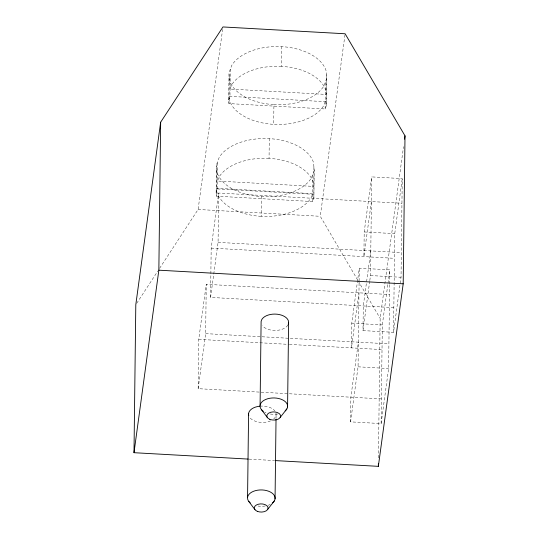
<?xml version="1.0" encoding="UTF-8"?>
<svg xmlns="http://www.w3.org/2000/svg" width="539" height="539" viewBox="0 0 539 539"><rect width="100%" height="100%" fill="white"/><g stroke="black" fill="none" stroke-linecap="round" stroke-linejoin="round"><path stroke-width="0.4" stroke-dasharray="2.69 2.02" d="M381.41 398.907L198.15 388.68L198.75 339.348L206.248 284.302L389.508 294.53M198.15 388.68L205.649 333.628L206.248 284.302M393.841 307.648L210.574 297.413L211.18 248.088L218.672 193.043L401.939 203.27M216.139 192.511L216.476 164.887L219.164 157.482A49.029 29.099 0.7 0 1 269.291 138.644A49.029 29.099 0.7 0 1 313.57 162.751L314.217 170.344L313.88 197.968L312.58 201.546L216.449 196.176L216.139 192.511L217.439 188.933L217.776 161.309M216.449 196.176L216.786 168.552M210.574 297.413L218.073 242.368L218.672 193.043M228.671 99.931L229.001 72.9L231.689 65.495A49.029 29.099 0.7 0 1 281.816 46.657A49.029 29.099 0.7 0 1 326.095 70.764L326.742 78.357L326.412 105.388L325.118 108.966L228.981 103.596L228.671 99.931L229.971 96.353L230.301 69.322M228.981 103.596L229.311 76.565M261.159 216.321A49.029 29.099 0.7 0 1 216.88 192.207L216.543 188.286L312.681 193.649L311.286 197.483A49.029 29.099 0.7 0 1 261.159 216.321L261.402 196.587A49.029 29.099 0.7 0 1 217.123 172.48L216.476 164.887M269.049 158.372A49.029 29.099 0.7 0 0 218.922 177.21L217.534 181.043L313.664 186.406L313.334 182.485A49.029 29.099 0.7 0 0 269.049 158.372L269.291 138.644M325.206 101.662L323.818 105.496A49.029 29.099 0.7 0 1 273.684 124.334L273.927 104.6A49.029 29.099 0.7 0 1 229.648 80.493L229.001 72.9M276.035 418.372L276.076 415.023M281.574 66.391A49.029 29.099 0.7 0 0 231.447 85.229L230.059 89.056L326.189 94.419L325.859 90.498A49.029 29.099 0.7 0 0 281.574 66.391L281.816 46.657M312.58 201.546L312.916 173.922M313.88 197.968L313.907 166.679M325.118 108.966L325.448 81.935M326.412 105.388L326.432 74.692M389.63 284.666L388.606 368.528L381.113 423.573L350.566 421.869L350.869 397.203L358.361 342.157M389.643 283.844L389.812 269.871L359.27 268.166L351.772 323.211L351.468 347.877L358.967 292.825M350.566 421.869L358.064 366.816L359.27 268.166M371.391 201.566L363.899 256.611L364.202 231.952L371.694 176.9L402.242 178.604L401.036 277.262L393.537 332.307L362.996 330.602L363.293 305.943L370.792 250.891M369.808 280.563L370.488 275.557L371.694 176.9M378.445 457.934L380.15 318.36L403.529 146.669M381.113 423.573L382.319 324.916L387.885 284.046M393.537 332.307L394.743 233.656L402.242 178.604M159.618 268.301L198.096 209.476L222.607 29.45M357.64 279.997L320.267 216.294L345.122 33.768M362.996 330.602L369.693 281.398M387.992 283.211L389.812 269.871M326.742 78.357L324.054 85.762A49.029 29.099 0.7 0 1 273.927 104.6M314.217 170.344L311.529 177.749A49.029 29.099 0.7 0 1 261.402 196.587M136.717 303.316L157.786 271.104M326.102 101.723L229.075 96.299L229.405 100.22A49.029 29.099 0.7 0 0 273.684 124.334M217.439 188.933L313.57 194.303M198.096 209.476L320.267 216.294M364.202 231.952L394.743 233.656M218.073 242.368L401.333 252.596M211.18 248.088L394.44 258.316M370.488 275.557L401.036 277.262M351.772 323.211L382.319 324.916M205.649 333.628L388.909 343.862M198.75 339.348L288.54 344.36M289.376 344.408L382.016 349.582M358.064 366.816L388.606 368.528M249.031 459.12L274.223 460.528M358.064 280.718L380.15 318.36M275.894 412.887A13.792 8.186 0.7 0 1 273.684 418.992M270.565 420.885A13.792 8.186 0.7 0 1 249.874 417.664M259.845 406.184A13.792 8.186 0.7 0 1 274.789 410.846M287.846 325.118A13.792 8.186 0.7 0 1 275.55 330.447A13.792 8.186 0.7 0 1 262.399 325.677M277.72 414.006A13.792 8.186 0.7 0 1 269.204 413.797M266.003 412.8A13.792 8.186 0.7 0 1 264.588 412.119M270.241 504.416A13.792 8.186 0.7 0 1 268.018 505.312M265.195 505.993A13.792 8.186 0.7 0 1 258.06 506.04"/><path stroke-width="0.81" d="M248.189 459.08L133.995 452.699L135.801 304.717L160.656 122.198L222.951 26.95L345.122 33.768L405.005 135.835L403.199 283.817L378.344 466.343L275.058 460.575M133.995 452.699L158.85 270.18L160.656 122.198M247.563 497.342L248.587 413.487M260.088 405.355L261.112 321.5A13.792 8.186 0.7 0 1 277.161 314.217A13.792 8.186 0.7 0 1 288.203 324.438M275.052 498.878L276.029 419.214M287.577 406.891L288.601 323.036M378.344 466.343L378.371 463.823M404.553 139.17L405.005 135.835M280.206 417.415L286.822 408.973M267.681 509.402L274.297 500.96M158.85 270.18L403.199 283.817M261.375 409.532L267.485 417.691M248.85 501.519L254.96 509.678M248.769 415.623A13.792 8.186 0.7 0 1 259.845 406.184M263.328 411.345A13.792 8.186 0.7 0 1 264.016 400.302A13.792 8.186 0.7 0 1 282.625 399.891A13.792 8.186 0.7 0 1 285.185 410.866M250.244 502.907A13.792 8.186 0.7 0 1 251.922 492.04A13.792 8.186 0.7 0 1 270.329 491.992A13.792 8.186 0.7 0 1 272.66 502.847M257.271 511.316A6.892 4.09 0.7 0 0 268.058 508.358A6.892 4.09 0.7 0 0 258.235 504.255A6.892 4.09 0.7 0 0 257.271 511.316M269.796 419.329A6.892 4.09 0.7 0 0 280.583 416.371A6.892 4.09 0.7 0 0 270.76 412.268A6.892 4.09 0.7 0 0 269.796 419.329"/></g></svg>
